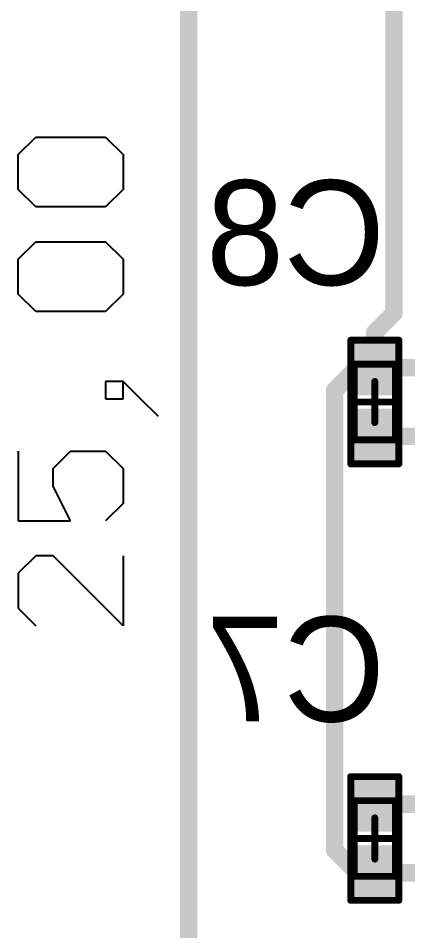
# Model space of a CAD drawing. Header units: millimetres. Extents: x 5 to 297, y 0 to 198.
# Drawn here: x 66.7 to 72.36, y 68.25 to 81.53 of the extents above; entities that cross this region are included whole.
import ezdxf

# ---------------------------------------------------------------- set-up
doc = ezdxf.new("R2010")
doc.units = ezdxf.units.MM
for name, color, linetype in [('BottomLayer', 5, 'Continuous'), ('BottomOverlay', 54, 'Continuous'), ('BottomPaste', 16, 'Continuous'), ('BottomSolder', 6, 'Continuous'), ('Mechanical13', 56, 'Continuous'), ('Mechanical15', 56, 'Continuous')]:
    doc.layers.add(name, color=color, linetype=linetype)

# ---------------------------------------------------------------- blocks, each defined once
blk = doc.blocks.new('0402_B_32')
at = {"layer": 'BottomLayer'}
for points in [[(-0.8, 0.25), (-0.8, -0.25), (-0.2, 0.25), (-0.2, -0.25)], [(0.2, 0.25), (0.2, -0.25), (0.8, 0.25), (0.8, -0.25)]]:
    blk.add_solid(points, dxfattribs=at)
at = {"layer": 'BottomPaste'}
for points in [[(-0.8, 0.25), (-0.8, -0.25), (-0.2, 0.25), (-0.2, -0.25)], [(0.2, 0.25), (0.2, -0.25), (0.8, 0.25), (0.8, -0.25)]]:
    blk.add_solid(points, dxfattribs=at)
at = {"layer": 'BottomSolder'}
for points in [[(-0.902, 0.352), (-0.902, -0.352), (-0.098, 0.352), (-0.098, -0.352)], [(0.098, 0.352), (0.098, -0.352), (0.902, 0.352), (0.902, -0.352)]]:
    blk.add_solid(points, dxfattribs=at)
at = {"layer": 'Mechanical13', "const_width": 0.1}
for points in [[(-0.55, 0.3), (-0.55, -0.3)], [(-0.55, 0.3), (0.55, 0.3)], [(0.55, 0.3), (0.55, -0.3)], [(-0.55, -0.3), (0.55, -0.3)]]:
    blk.add_lwpolyline(points, dxfattribs=at)
at = {"layer": 'Mechanical13', "const_width": 0.05}
for points in [[(-0.575, 0.3, 1), (-0.525, 0.3, 1)], [(-0.575, 0.3, 1), (-0.525, 0.3, 1)], [(0.525, 0.3, 1), (0.575, 0.3, 1)], [(0.525, 0.3, 1), (0.575, 0.3, 1)], [(-0.575, -0.3, 1), (-0.525, -0.3, 1)], [(-0.575, -0.3, 1), (-0.525, -0.3, 1)], [(0.525, -0.3, 1), (0.575, -0.3, 1)], [(0.525, -0.3, 1), (0.575, -0.3, 1)]]:
    blk.add_lwpolyline(points, format="xyb", close=True, dxfattribs=at)
at = {"layer": 'Mechanical15', "const_width": 0.1}
for points in [[(-0.9, 0.35), (-0.9, -0.35)], [(-0.9, 0.35), (0.9, 0.35)], [(0.9, 0.35), (0.9, -0.35)], [(0, 0.3), (0, -0.3)], [(-0.3, 0), (0.3, 0)], [(-0.9, -0.35), (0.9, -0.35)]]:
    blk.add_lwpolyline(points, dxfattribs=at)
at = {"layer": 'Mechanical15', "const_width": 0.05}
for points in [[(-0.925, 0.35, 1), (-0.875, 0.35, 1)], [(-0.925, 0.35, 1), (-0.875, 0.35, 1)], [(0.875, 0.35, 1), (0.925, 0.35, 1)], [(0.875, 0.35, 1), (0.925, 0.35, 1)], [(-0.025, 0.3, 1), (0.025, 0.3, 1)], [(-0.325, 0, 1), (-0.275, 0, 1)], [(0.275, 0, 1), (0.325, 0, 1)], [(-0.025, -0.3, 1), (0.025, -0.3, 1)], [(-0.925, -0.35, 1), (-0.875, -0.35, 1)], [(-0.925, -0.35, 1), (-0.875, -0.35, 1)], [(0.875, -0.35, 1), (0.925, -0.35, 1)], [(0.875, -0.35, 1), (0.925, -0.35, 1)]]:
    blk.add_lwpolyline(points, format="xyb", close=True, dxfattribs=at)
blk = doc.blocks.new('0402_B_33')
at = {"layer": 'BottomLayer'}
for points in [[(-0.8, 0.25), (-0.8, -0.25), (-0.2, 0.25), (-0.2, -0.25)], [(0.2, 0.25), (0.2, -0.25), (0.8, 0.25), (0.8, -0.25)]]:
    blk.add_solid(points, dxfattribs=at)
at = {"layer": 'BottomPaste'}
for points in [[(-0.8, 0.25), (-0.8, -0.25), (-0.2, 0.25), (-0.2, -0.25)], [(0.2, 0.25), (0.2, -0.25), (0.8, 0.25), (0.8, -0.25)]]:
    blk.add_solid(points, dxfattribs=at)
at = {"layer": 'BottomSolder'}
for points in [[(-0.902, 0.352), (-0.902, -0.352), (-0.098, 0.352), (-0.098, -0.352)], [(0.098, 0.352), (0.098, -0.352), (0.902, 0.352), (0.902, -0.352)]]:
    blk.add_solid(points, dxfattribs=at)
at = {"layer": 'Mechanical13', "const_width": 0.1}
for points in [[(-0.55, -0.3), (-0.55, 0.3)], [(0.55, 0.3), (-0.55, 0.3)], [(0.55, -0.3), (0.55, 0.3)], [(0.55, -0.3), (-0.55, -0.3)]]:
    blk.add_lwpolyline(points, dxfattribs=at)
at = {"layer": 'Mechanical13', "const_width": 0.05}
for points in [[(-0.575, 0.3, 1), (-0.525, 0.3, 1)], [(-0.575, 0.3, 1), (-0.525, 0.3, 1)], [(0.525, 0.3, 1), (0.575, 0.3, 1)], [(0.525, 0.3, 1), (0.575, 0.3, 1)], [(-0.575, -0.3, 1), (-0.525, -0.3, 1)], [(-0.575, -0.3, 1), (-0.525, -0.3, 1)], [(0.525, -0.3, 1), (0.575, -0.3, 1)], [(0.525, -0.3, 1), (0.575, -0.3, 1)]]:
    blk.add_lwpolyline(points, format="xyb", close=True, dxfattribs=at)
at = {"layer": 'Mechanical15', "const_width": 0.1}
for points in [[(-0.9, -0.35), (-0.9, 0.35)], [(0.9, 0.35), (-0.9, 0.35)], [(0.9, -0.35), (0.9, 0.35)], [(0, -0.3), (0, 0.3)], [(0.3, 0), (-0.3, 0)], [(0.9, -0.35), (-0.9, -0.35)]]:
    blk.add_lwpolyline(points, dxfattribs=at)
at = {"layer": 'Mechanical15', "const_width": 0.05}
for points in [[(-0.925, 0.35, 1), (-0.875, 0.35, 1)], [(-0.925, 0.35, 1), (-0.875, 0.35, 1)], [(0.875, 0.35, 1), (0.925, 0.35, 1)], [(0.875, 0.35, 1), (0.925, 0.35, 1)], [(-0.025, 0.3, 1), (0.025, 0.3, 1)], [(-0.325, 0, 1), (-0.275, 0, 1)], [(0.275, 0, 1), (0.325, 0, 1)], [(-0.025, -0.3, 1), (0.025, -0.3, 1)], [(-0.925, -0.35, 1), (-0.875, -0.35, 1)], [(-0.925, -0.35, 1), (-0.875, -0.35, 1)], [(0.875, -0.35, 1), (0.925, -0.35, 1)], [(0.875, -0.35, 1), (0.925, -0.35, 1)]]:
    blk.add_lwpolyline(points, format="xyb", close=True, dxfattribs=at)

msp = doc.modelspace()

# ---------------------------------------------------------------- linework, layer by layer
at = {"layer": 'BottomLayer'}
for p, q in [((66.698, 79.548), (66.952, 79.802)), ((66.952, 79.802), (67.968, 79.802)), ((67.968, 79.802), (68.222, 79.548)), ((66.698, 79.04), (66.698, 79.548)), ((68.222, 79.548), (68.222, 79.04)), ((66.952, 78.786), (66.698, 79.04)), ((68.222, 79.04), (67.968, 78.786)), ((67.968, 78.786), (66.952, 78.786)), ((66.698, 78.024), (66.952, 78.278)), ((66.952, 78.278), (67.968, 78.278)), ((67.968, 78.278), (68.222, 78.024)), ((66.698, 77.516), (66.698, 78.024)), ((68.222, 78.024), (68.222, 77.516)), ((66.952, 77.263), (66.698, 77.516)), ((68.222, 77.516), (67.968, 77.263)), ((67.968, 77.263), (66.952, 77.263)), ((68.222, 76.247), (67.968, 76.247)), ((67.968, 76.247), (67.968, 75.993)), ((68.476, 75.993), (68.222, 76.247)), ((68.222, 75.993), (68.222, 76.247)), ((68.222, 76.247), (68.476, 75.993)), ((67.968, 75.993), (68.222, 75.993)), ((68.476, 75.993), (68.73, 75.739)), ((66.698, 75.231), (66.698, 74.216)), ((67.206, 74.977), (67.46, 75.231)), ((67.46, 75.231), (67.968, 75.231)), ((67.968, 75.231), (68.222, 74.977)), ((67.206, 74.723), (67.206, 74.977)), ((68.222, 74.977), (68.222, 74.469)), ((67.46, 74.216), (67.206, 74.723)), ((68.222, 74.469), (67.968, 74.216)), ((66.698, 74.216), (67.46, 74.216)), ((66.952, 73.708), (66.698, 73.454)), ((67.206, 73.708), (66.952, 73.708)), ((68.222, 72.692), (67.206, 73.708)), ((68.222, 73.708), (68.222, 72.692)), ((66.698, 73.454), (66.698, 72.946)), ((66.698, 72.946), (66.952, 72.692))]:
    msp.add_line(p, q, dxfattribs=at)
at = {"layer": 'BottomLayer', "const_width": 0.254}
for points in [[(69.177, 76.682), (69.177, 89.182)], [(72.161, 77.241), (72.161, 82.347)], [(71.882, 76.962), (72.161, 77.241)], [(71.882, 76.446), (71.882, 76.962)], [(69.177, 64.182), (69.177, 76.682)], [(71.298, 76.116), (71.628, 76.446)], [(71.628, 76.446), (71.882, 76.446)], [(72.161, 76.446), (73.951, 76.446)], [(71.298, 69.426), (71.298, 76.116)], [(71.882, 75.446), (73.33, 75.446)], [(71.882, 70.096), (74.314, 70.096)], [(71.298, 69.426), (71.628, 69.096)], [(71.628, 69.096), (71.882, 69.096)], [(71.882, 69.096), (74.727, 69.096)]]:
    msp.add_lwpolyline(points, dxfattribs=at)
at = {"layer": 'BottomLayer', "const_width": 0.127}
for points in [[(72.098, 77.241, 1), (72.225, 77.241, 1)], [(72.098, 77.241, 1), (72.225, 77.241, 1)], [(71.819, 76.962, 1), (71.945, 76.962, 1)], [(71.819, 76.962, 1), (71.945, 76.962, 1)], [(69.114, 76.682, 1), (69.241, 76.682, 1)], [(69.114, 76.682, 1), (69.241, 76.682, 1)], [(71.564, 76.446, 1), (71.691, 76.446, 1)], [(71.564, 76.446, 1), (71.691, 76.446, 1)], [(71.819, 76.446, 1), (71.945, 76.446, 1)], [(71.819, 76.446, 1), (71.945, 76.446, 1)], [(72.098, 76.446, 1), (72.225, 76.446, 1)], [(71.234, 76.116, 1), (71.361, 76.116, 1)], [(71.234, 76.116, 1), (71.361, 76.116, 1)], [(71.819, 75.446, 1), (71.945, 75.446, 1)], [(71.819, 70.096, 1), (71.945, 70.096, 1)], [(71.234, 69.426, 1), (71.361, 69.426, 1)], [(71.234, 69.426, 1), (71.361, 69.426, 1)], [(71.564, 69.096, 1), (71.691, 69.096, 1)], [(71.564, 69.096, 1), (71.691, 69.096, 1)], [(71.819, 69.096, 1), (71.945, 69.096, 1)], [(71.819, 69.096, 1), (71.945, 69.096, 1)]]:
    msp.add_lwpolyline(points, format="xyb", close=True, dxfattribs=at)

# ---------------------------------------------------------------- block references
for name, p, rotation in [('0402_B_32', (71.882, 75.946), 90), ('0402_B_33', (71.882, 69.596), 270)]:
    msp.add_blockref(name, p, dxfattribs=dict(rotation=rotation))

# ---------------------------------------------------------------- texts
at = {"layer": 'BottomOverlay', "text_generation_flag": 2}
for s, p in [('C8', (72.034, 77.648)), ('C7', (72.034, 71.298))]:
    msp.add_text(s, height=1.524, dxfattribs=at).set_placement(p)

doc.saveas('drawing.dxf')
